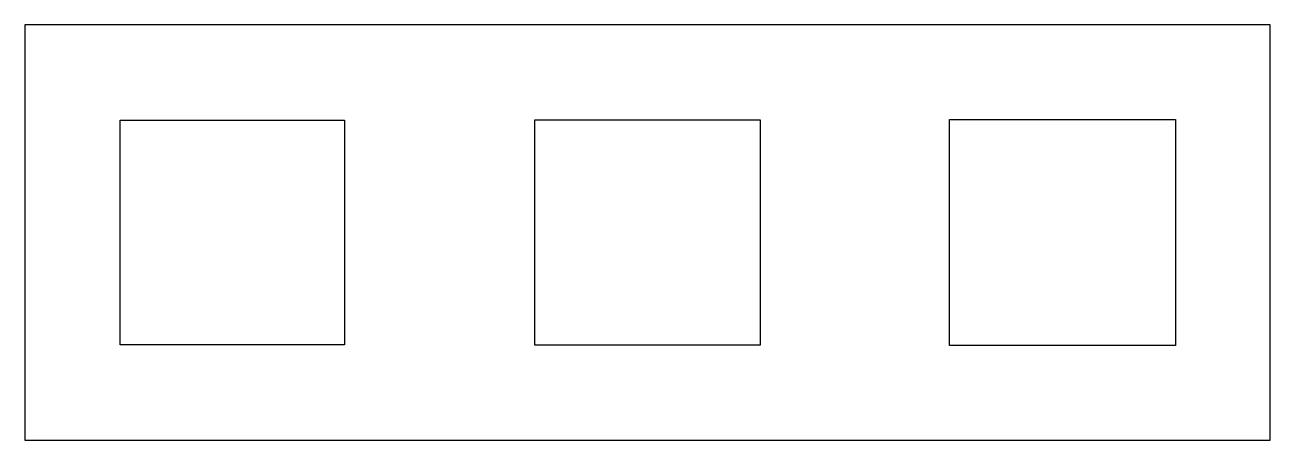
# Model space of a CAD drawing. Header units: millimetres. Extents: x -39 to 39, y -13 to 13.
import ezdxf

# ---------------------------------------------------------------- set-up
doc = ezdxf.new("R2010")
doc.units = ezdxf.units.MM
doc.layers.add('CUT', color=7, linetype='Continuous')

msp = doc.modelspace()

# ---------------------------------------------------------------- linework, layer by layer
at = {"layer": 'CUT'}
for p, q in [((-39, 13), (-39, -13)), ((39, 13), (-39, 13)), ((39, -13), (39, 13)), ((-33.025, -7.025), (-33.025, 7.025)), ((-33.025, 7.025), (-18.975, 7.025)), ((-18.975, 7.025), (-18.975, -7.025)), ((-7.05, -7.05), (-7.05, 7.05)), ((-7.05, 7.05), (7.05, 7.05)), ((7.05, 7.05), (7.05, -7.05)), ((18.925, -7.075), (18.925, 7.075)), ((18.925, 7.075), (33.075, 7.075)), ((33.075, 7.075), (33.075, -7.075)), ((-18.975, -7.025), (-33.025, -7.025)), ((7.05, -7.05), (-7.05, -7.05)), ((33.075, -7.075), (18.925, -7.075)), ((-39, -13), (39, -13))]:
    msp.add_line(p, q, dxfattribs=at)

doc.saveas('drawing.dxf')
